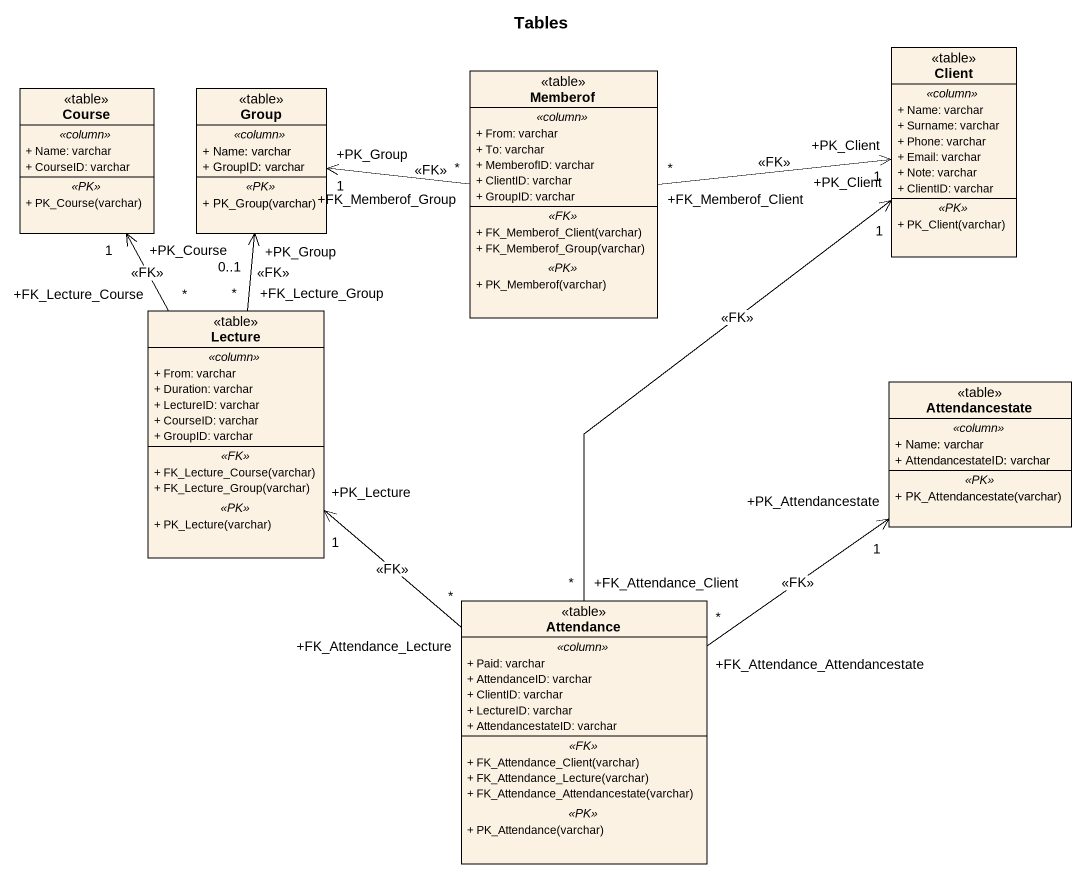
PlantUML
@startuml
title Tables
hide circle
hide empty members
skinparam classAttributeIconSize 0
class Course <<table>> {
  .. <<column>> ..
  + Name: varchar
  + CourseID: varchar
  .. <<PK>> ..
  + PK_Course(varchar)
}
class "Group" as Group_ <<table>> {
  .. <<column>> ..
  + Name: varchar
  + GroupID: varchar
  .. <<PK>> ..
  + PK_Group(varchar)
}
class Memberof <<table>> {
  .. <<column>> ..
  + From: varchar
  + To: varchar
  + MemberofID: varchar
  + ClientID: varchar
  + GroupID: varchar
  .. <<FK>> ..
  + FK_Memberof_Client(varchar)
  + FK_Memberof_Group(varchar)
  .. <<PK>> ..
  + PK_Memberof(varchar)
}
class Client <<table>> {
  .. <<column>> ..
  + Name: varchar
  + Surname: varchar
  + Phone: varchar
  + Email: varchar
  + Note: varchar
  + ClientID: varchar
  .. <<PK>> ..
  + PK_Client(varchar)
}
class Lecture <<table>> {
  .. <<column>> ..
  + From: varchar
  + Duration: varchar
  + LectureID: varchar
  + CourseID: varchar
  + GroupID: varchar
  .. <<FK>> ..
  + FK_Lecture_Course(varchar)
  + FK_Lecture_Group(varchar)
  .. <<PK>> ..
  + PK_Lecture(varchar)
}
class Attendancestate <<table>> {
  .. <<column>> ..
  + Name: varchar
  + AttendancestateID: varchar
  .. <<PK>> ..
  + PK_Attendancestate(varchar)
}
class Attendance <<table>> {
  .. <<column>> ..
  + Paid: varchar
  + AttendanceID: varchar
  + ClientID: varchar
  + LectureID: varchar
  + AttendancestateID: varchar
  .. <<FK>> ..
  + FK_Attendance_Client(varchar)
  + FK_Attendance_Lecture(varchar)
  + FK_Attendance_Attendancestate(varchar)
  .. <<PK>> ..
  + PK_Attendance(varchar)
}
Memberof "+FK_Memberof_Group\n*" -left-> "+PK_Group\n1" Group_ : <<FK>>
Memberof "+FK_Memberof_Client\n*" -right-> "+PK_Client\n1" Client : <<FK>>
Lecture "+FK_Lecture_Course\n*" -up-> "+PK_Course\n1" Course : <<FK>>
Lecture "+FK_Lecture_Group\n*" -up-> "+PK_Group\n0..1" Group_ : <<FK>>
Attendance "+FK_Attendance_Client\n*" -up-> "+PK_Client\n1" Client : <<FK>>
Attendance "+FK_Attendance_Lecture\n*" -up-> "+PK_Lecture\n1" Lecture : <<FK>>
Attendance "+FK_Attendance_Attendancestate\n*" -up-> "+PK_Attendancestate\n1" Attendancestate : <<FK>>
@enduml
